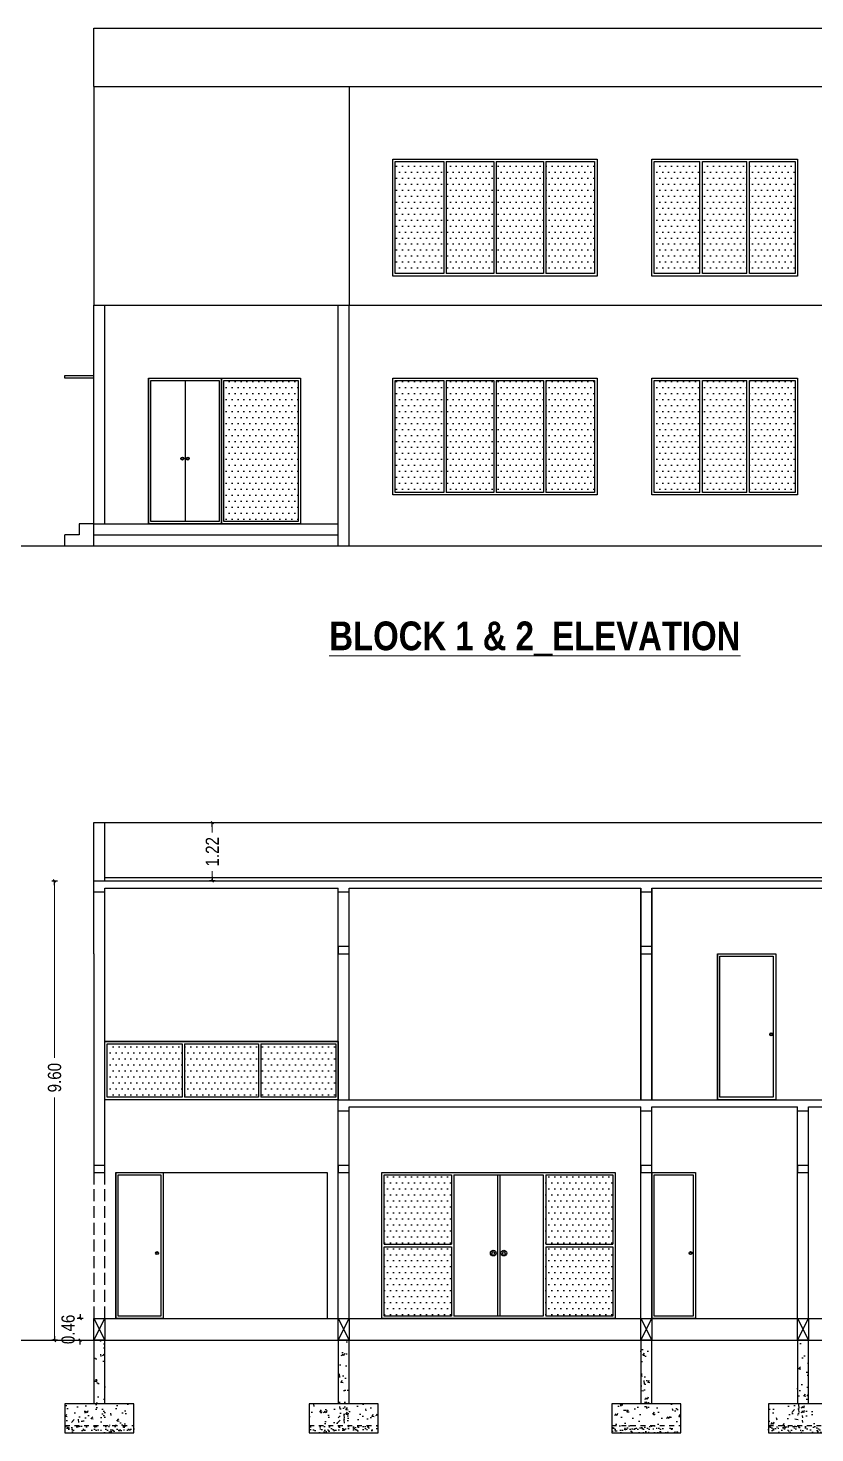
# Model space of a CAD drawing. Header units: metres. Extents: x 1185 to 1291, y 1063 to 1193.
# Drawn here: x 1258.18 to 1274.62, y 1123.77 to 1153.14 of the extents above; entities that cross this region are included whole.
import ezdxf

# ---------------------------------------------------------------- set-up
doc = ezdxf.new("R2010")
doc.units = ezdxf.units.M
doc.header["$MEASUREMENT"] = 0
doc.linetypes.add('DASH', pattern=[0.35, 0.25, -0.1])
doc.linetypes.add('HIDDEN', pattern=[0.375, 0.25, -0.125])
for name, color, linetype in [('BLK_1_HT_OF_BLDG', 5, 'Continuous'), ('BLK_1_PARAPET_HT', 233, 'Continuous'), ('BLK_1_PLINTH_HEIGHT', 7, 'Continuous'), ('FLOOR-STILT', 7, 'Continuous')]:
    doc.layers.add(name, color=color, linetype=linetype)
doc.layers.add('Text', color=7, linetype='Continuous', lineweight=13)
doc.styles.add('Arial', font='swissc.ttf')
doc.styles.get("Standard").update_dxf_attribs({"font": 'swisscb.ttf'})
doc.dimstyles.new('FLOOR DIM BUILDING DIM', dxfattribs={"dimtxt": 0.23, "dimasz": 0.025, "dimexe": 0.075, "dimexo": 0.3, "dimgap": 0.09, "dimtad": 0, "dimzin": 3, "dimdsep": 46, "dimtxsty": 'Arial', "dimblk": 'JM1', "dimcen": -0.09, "dimse1": 1, "dimse2": 1, "dimclrd": 5, "dimclre": 250, "dimclrt": 3, "dimazin": 0, "dimtfac": 0.65, "dimtix": 1, "dimtofl": 0, "dimtmove": 0, "dimatfit": 2, "dimfxl": 0, "dimfrac": 1, "dimtolj": 1, "dimlwd": 18, "dimlwe": -1, "dimarcsym": 0})
pattern_1 = [(0, (3.3734, 0), (0.0625, 0.125), [0, -0.125])]

# ---------------------------------------------------------------- blocks, each defined once
blk = doc.blocks.new('YYY6YYY')
h = blk.add_hatch()
h.set_pattern_fill('AR-CONC', color=0, scale=0.003)
h.set_pattern_definition([(50, (110802.61745, -27685.68435), (0.54655401, -0.04781726), [0.05715, -0.62865]), (355, (110802.61745, -27685.68435), (-0.10573026, 0.57317054), [0.04572, -0.50292175]), (100.451445, (110802.663, -27685.68834), (0.44082374, 0.52535326), [0.04857003, -0.53427073]), (46.1842, (110802.61745, -27685.53195), (0.81323712, -0.12612698), [0.085725, -0.942975]), (96.635558, (110802.6852, -27685.5425), (0.7122124, 0.74227837), [0.07285507, -0.80140682]), (351.18415, (110802.61745, -27685.53195), (0.7122124, 0.74227837), [0.0685799, -0.7543792]), (21, (110802.69365, -27685.57005), (0.45484317, -0.306795595), [0.05715, -0.62865]), (326, (110802.69365, -27685.57005), (0.18540609, 0.5525639), [0.04572, -0.50292]), (71.451445, (110802.73156, -27685.5956), (0.64024926, 0.24576831), [0.04857003, -0.53426981]), (37.5, (110802.61745, -27685.68435), (0.00926581, 0.253665117), [0, -0.496824, 0, -0.51054, 0, -0.504825]), (7.5, (110802.61745, -27685.68435), (0.200458988, 0.300541724), [0, -0.291084, 0, -0.485394, 0, -0.192405]), (327.5, (110802.44753, -27685.68435), (0.406771786, -0.017186232), [0, -0.1905, 0, -0.59436, 0, -0.78867]), (317.5, (110802.37133, -27685.68435), (0.444387544, 0.076279473), [0, -0.24765, 0, -0.394716, 0, -0.56007])])
h.paths.add_polyline_path([(113069.886, -26492.171), (113069.656, -26492.171), (113069.656, -26493.804), (113069.886, -26493.804)])
h = blk.add_hatch()
h.set_pattern_fill('AR-CONC', color=0, scale=0.003)
h.set_pattern_definition([(50, (110802.61745, -27685.78002), (0.54655401, -0.04781726), [0.05715, -0.62865]), (355, (110802.61745, -27685.78), (-0.10573026, 0.57317054), [0.04572, -0.50292175]), (100.451445, (110802.663, -27685.784), (0.44082374, 0.52535326), [0.04857003, -0.53427073]), (46.1842, (110802.61745, -27685.6276), (0.81323712, -0.12612698), [0.085725, -0.942975]), (96.635558, (110802.6852, -27685.6381), (0.7122124, 0.74227837), [0.07285507, -0.80140682]), (351.18415, (110802.61745, -27685.6276), (0.7122124, 0.74227837), [0.0685799, -0.7543792]), (21, (110802.69365, -27685.66572), (0.45484317, -0.306795595), [0.05715, -0.62865]), (326, (110802.69365, -27685.6657), (0.18540609, 0.5525639), [0.04572, -0.50292]), (71.451445, (110802.73156, -27685.6913), (0.64024926, 0.24576831), [0.04857003, -0.53426981]), (37.5, (110802.61745, -27685.78002), (0.00926581, 0.253665117), [0, -0.496824, 0, -0.51054, 0, -0.504825]), (7.5, (110802.61745, -27685.78002), (0.200458988, 0.300541724), [0, -0.291084, 0, -0.485394, 0, -0.192405]), (327.5, (110802.44753, -27685.78002), (0.406771786, -0.017186232), [0, -0.1905, 0, -0.59436, 0, -0.78867]), (317.5, (110802.37133, -27685.78002), (0.444387544, 0.076279473), [0, -0.24765, 0, -0.394716, 0, -0.56007])])
h.paths.add_polyline_path([(113069.047, -26493.511), (113069.047, -26493.968), (113070.495, -26493.968), (113070.495, -26493.511)])
h = blk.add_hatch()
h.set_pattern_fill('AR-SAND', color=0, scale=0.003)
h.set_pattern_definition([(37.5, (110802.61745, -27685.78002), (-0.004800094, 0.146823971), [0, -0.115824, 0, -0.12954, 0, -0.123825]), (7.5, (110802.61745, -27685.78002), (0.134856985, 0.21504753), [0, -0.062484, 0, -0.104394, 0, -0.040005]), (327.5, (110802.52373, -27685.78002), (0.237297711, 0.0004311554), [0, -0.0381, 0, -0.13716, 0, -0.17907]), (317.5, (110802.52373, -27685.78002), (0.229066936, 0.066878797), [0, -0.01905, 0, -0.089916, 0, -0.10287])])
h.paths.add_polyline_path([(113069.047, -26493.968), (113069.047, -26494.121), (113070.495, -26494.121), (113070.495, -26493.968)])
at = {"color": 0}
blk.add_line((113069.886, -26493.511), (113069.887, -26492.174), dxfattribs=at)
at = {"color": 0, "linetype": 'HIDDEN', "ltscale": 0.3}
blk.add_line((113069.048, -26493.968), (113070.495, -26493.968), dxfattribs=at)
at = {"color": 0}
blk.add_lwpolyline([(113069.048, -26493.511), (113069.048, -26493.511), (113069.048, -26494.121), (113070.495, -26494.121), (113070.495, -26493.511), (113069.048, -26493.511)], dxfattribs=at)
at = {"layer": 'FLOOR-STILT', "ltscale": 0.3}
for p, q in [((113069.657, -26491.714), (113069.887, -26492.174)), ((113069.657, -26492.174), (113069.887, -26491.714)), ((113069.657, -26492.174), (113069.657, -26493.511))]:
    blk.add_line(p, q, dxfattribs=at)
blk.add_lwpolyline([(113069.657, -26491.714), (113069.887, -26491.714), (113069.887, -26492.174), (113069.657, -26492.174)], close=True, dxfattribs=at)
blk = doc.blocks.new('fdgvfd')
at = {"lineweight": -3}
blk.add_line((117135.775, 3385.999), (117135.775, 3382.949), dxfattribs=at)
for points in [[(117135.775, 3385.999), (117136.689, 3385.999), (117136.689, 3382.949), (117135.775, 3382.949)], [(117135.825, 3385.949), (117136.639, 3385.949), (117136.639, 3382.999), (117135.825, 3382.999)]]:
    blk.add_lwpolyline(points, close=True, dxfattribs=at)
for radius in [0.0321, 0.0211]:
    blk.add_circle((117136.587, 3384.315), radius, dxfattribs=at)
blk = doc.blocks.new('dfgd')
at = {"lineweight": -3}
blk.add_line((117124.573, 3385.999), (117124.573, 3382.949), dxfattribs=at)
for points in [[(117124.573, 3385.999), (117125.564, 3385.999), (117125.564, 3382.949), (117124.573, 3382.949)], [(117124.623, 3385.949), (117125.514, 3385.949), (117125.514, 3382.999), (117124.623, 3382.999)]]:
    blk.add_lwpolyline(points, close=True, dxfattribs=at)
for radius in [0.0321, 0.0211]:
    blk.add_circle((117125.438, 3384.315), radius, dxfattribs=at)
blk = doc.blocks.new('dffd')
at = {"lineweight": -3}
h = blk.add_hatch(dxfattribs=at)
h.set_pattern_fill('DOTS', color=4, scale=2)
h.paths.add_polyline_path([(117131.589, 3384.499), (117131.589, 3385.949), (117130.186, 3385.949), (117130.186, 3384.499)])
h = blk.add_hatch(dxfattribs=at)
h.set_pattern_fill('DOTS', color=4, scale=2)
h.set_pattern_definition(pattern_1)
h.paths.add_polyline_path([(117134.963, 3385.949), (117133.559, 3385.949), (117133.559, 3384.499), (117134.963, 3384.499)])
h = blk.add_hatch(dxfattribs=at)
h.set_pattern_fill('DOTS', color=4, scale=2)
h.paths.add_polyline_path([(117131.589, 3384.449), (117130.186, 3384.449), (117130.186, 3382.999), (117131.589, 3382.999)])
h = blk.add_hatch(dxfattribs=at)
h.set_pattern_fill('DOTS', color=4, scale=2)
h.set_pattern_definition(pattern_1)
h.paths.add_polyline_path([(117134.963, 3384.449), (117133.559, 3384.449), (117133.559, 3382.999), (117134.963, 3382.999)])
for p, q in [((117130.136, 3382.949), (117130.136, 3385.999)), ((117131.589, 3385.949), (117131.589, 3384.499)), ((117131.639, 3385.949), (117131.639, 3382.999)), ((117132.549, 3385.949), (117132.549, 3382.999)), ((117132.599, 3385.949), (117132.599, 3382.999)), ((117133.509, 3385.949), (117133.509, 3382.999)), ((117133.559, 3385.949), (117133.559, 3384.499)), ((117130.186, 3384.499), (117131.589, 3384.499)), ((117130.186, 3384.449), (117131.589, 3384.449)), ((117131.589, 3384.449), (117131.589, 3382.999)), ((117133.559, 3384.499), (117134.963, 3384.499)), ((117133.559, 3384.449), (117133.559, 3382.999)), ((117133.559, 3384.449), (117134.963, 3384.449))]:
    blk.add_line(p, q, dxfattribs=at)
for points in [[(117130.136, 3385.999), (117135.013, 3385.999), (117135.013, 3382.949), (117130.136, 3382.949)], [(117130.186, 3384.499), (117130.186, 3385.949), (117131.589, 3385.949)], [(117131.639, 3385.949), (117133.509, 3385.949)], [(117133.559, 3385.949), (117134.963, 3385.949), (117134.963, 3384.499)], [(117131.589, 3382.999), (117130.186, 3382.999), (117130.186, 3384.449)], [(117134.963, 3384.449), (117134.963, 3382.999), (117133.559, 3382.999)], [(117133.509, 3382.999), (117131.639, 3382.999)]]:
    blk.add_lwpolyline(points, dxfattribs=at)
for centre, radius in [((117132.464, 3384.315), 0.06), ((117132.464, 3384.315), 0.0302), ((117132.684, 3384.315), 0.06), ((117132.684, 3384.315), 0.0302)]:
    blk.add_circle(centre, radius, dxfattribs=at)
blk = doc.blocks.new('gff')
at = {"lineweight": -3}
blk.add_line((117141.147, 3385.999), (117141.147, 3382.949), dxfattribs=at)
for points in [[(117141.147, 3385.999), (117142.366, 3385.999), (117142.366, 3382.949), (117141.147, 3382.949)], [(117141.197, 3385.949), (117142.316, 3385.949), (117142.316, 3382.999), (117141.197, 3382.999)]]:
    blk.add_lwpolyline(points, close=True, dxfattribs=at)
for radius in [0.0321, 0.0211]:
    blk.add_circle((117142.273, 3384.315), radius, dxfattribs=at)
blk = doc.blocks.new('DFGFDGD')
at = {"lineweight": -3}
for p, q in [((117204.338, 3385.999), (117204.338, 3382.949)), ((117205.1, 3385.949), (117205.1, 3382.999))]:
    blk.add_line(p, q, dxfattribs=at)
for points in [[(117204.338, 3385.999), (117205.862, 3385.999), (117205.862, 3382.949), (117204.338, 3382.949)], [(117204.388, 3385.949), (117205.812, 3385.949), (117205.812, 3382.999), (117204.388, 3382.999)]]:
    blk.add_lwpolyline(points, close=True, dxfattribs=at)
for centre, radius in [((117205.043, 3384.315), 0.0321), ((117205.043, 3384.315), 0.0211), ((117205.156, 3384.315), 0.0321), ((117205.156, 3384.315), 0.0211)]:
    blk.add_circle(centre, radius, dxfattribs=at)
blk = doc.blocks.new('CFBDFBFD')
at = {"lineweight": -3}
h = blk.add_hatch(dxfattribs=at)
h.set_pattern_fill('DOTS', color=4, scale=2)
h.paths.add_polyline_path([(117207.463, 3385.949), (117205.912, 3385.949), (117205.912, 3382.999), (117207.463, 3382.999)])
for points in [[(117205.862, 3385.999), (117207.513, 3385.999), (117207.513, 3382.949), (117205.862, 3382.949)], [(117205.912, 3385.949), (117207.463, 3385.949), (117207.463, 3382.999), (117205.912, 3382.999)]]:
    blk.add_lwpolyline(points, close=True, dxfattribs=at)
blk.add_blockref('DFGFDGD', (0, 0), dxfattribs=at)
blk = doc.blocks.new('FGBHGF')
at = {"lineweight": -3}
h = blk.add_hatch(dxfattribs=at)
h.set_pattern_fill('DOTS', color=4, scale=2)
h.paths.add_polyline_path([(117210.51, 3385.949), (117209.493, 3385.949), (117209.493, 3383.609), (117210.51, 3383.609)])
h.paths.add_polyline_path([(117211.552, 3385.949), (117210.56, 3385.949), (117210.56, 3383.609), (117211.552, 3383.609)])
h.paths.add_polyline_path([(117211.602, 3383.609), (117212.593, 3383.609), (117212.593, 3385.949), (117211.602, 3385.949)])
h.paths.add_polyline_path([(117212.643, 3383.609), (117213.66, 3383.609), (117213.66, 3385.949), (117212.643, 3385.949)])
for p, q in [((117210.51, 3385.949), (117210.51, 3383.609)), ((117210.56, 3385.949), (117210.56, 3383.609)), ((117211.552, 3385.949), (117211.552, 3383.609)), ((117211.602, 3385.949), (117211.602, 3383.609)), ((117212.593, 3385.949), (117212.593, 3383.609)), ((117212.643, 3385.949), (117212.643, 3383.609))]:
    blk.add_line(p, q, dxfattribs=at)
blk.add_lwpolyline([(117209.443, 3385.999), (117213.71, 3385.999), (117213.71, 3383.559), (117209.443, 3383.559)], close=True, dxfattribs=at)
for points in [[(117210.51, 3383.609), (117209.493, 3383.609), (117209.493, 3385.949), (117210.51, 3385.949)], [(117210.56, 3385.949), (117211.552, 3385.949)], [(117211.602, 3385.949), (117212.593, 3385.949)], [(117212.643, 3385.949), (117213.66, 3385.949), (117213.66, 3383.609), (117212.643, 3383.609)], [(117211.552, 3383.609), (117210.56, 3383.609)], [(117212.593, 3383.609), (117211.602, 3383.609)]]:
    blk.add_lwpolyline(points, dxfattribs=at)
blk = doc.blocks.new('DFGBVDF')
at = {"lineweight": -3}
h = blk.add_hatch(dxfattribs=at)
h.set_pattern_fill('DOTS', color=4, scale=2)
h.paths.add_polyline_path([(117214.903, 3383.609), (117215.861, 3383.609), (117215.861, 3385.949), (117214.903, 3385.949)])
h.paths.add_polyline_path([(117216.844, 3385.949), (117215.911, 3385.949), (117215.911, 3383.609), (117216.844, 3383.609)])
h.paths.add_polyline_path([(117216.894, 3383.609), (117217.851, 3383.609), (117217.851, 3385.949), (117216.894, 3385.949)])
for p, q in [((117215.861, 3383.609), (117215.861, 3385.949)), ((117215.911, 3383.609), (117215.911, 3385.949)), ((117216.844, 3383.609), (117216.844, 3385.949)), ((117216.894, 3383.609), (117216.894, 3385.949))]:
    blk.add_line(p, q, dxfattribs=at)
blk.add_lwpolyline([(117214.853, 3385.999), (117217.901, 3385.999), (117217.901, 3383.559), (117214.853, 3383.559)], close=True, dxfattribs=at)
for points in [[(117215.861, 3383.609), (117214.903, 3383.609), (117214.903, 3385.949), (117215.861, 3385.949)], [(117215.911, 3385.949), (117216.844, 3385.949)], [(117216.894, 3385.949), (117217.851, 3385.949), (117217.851, 3383.609), (117216.894, 3383.609)], [(117216.844, 3383.609), (117215.911, 3383.609)]]:
    blk.add_lwpolyline(points, dxfattribs=at)
blk = doc.blocks.new('JM1')
at = {"color": 2}
for p, q in [((-3, 0), (0, 0)), ((-0.88, -0.88), (0.88, 0.88)), ((0, 2), (0, -2))]:
    blk.add_line(p, q, dxfattribs=at)
blk = doc.blocks.new('*D296')
at = {"layer": 'BLK_1_HT_OF_BLDG', "color": 5, "lineweight": 18}
for p, q in [((1258.729, 1135.281), (1258.729, 1131.613)), ((1258.729, 1125.74), (1258.729, 1130.788))]:
    blk.add_line(p, q, dxfattribs=at)
at = {"layer": 'DEFPOINTS', "color": 0, "lineweight": -3}
for p in [(1259.551, 1135.311), (1258.729, 1125.71), (1259.551, 1125.71)]:
    blk.add_point(p, dxfattribs=at)
at = {"layer": 'BLK_1_HT_OF_BLDG', "color": 5, "lineweight": 18, "xscale": 0.03, "yscale": 0.03, "zscale": 0.03}
for p, rotation in [((1258.729, 1135.311), 90), ((1258.729, 1125.71), 270)]:
    blk.add_blockref('JM1', p, dxfattribs=dict(at, rotation=rotation))
at = {"layer": 'BLK_1_HT_OF_BLDG', "color": 3, "lineweight": -3, "insert": (1258.729, 1131.2), "char_height": 0.276, "attachment_point": 5, "rotation": 90, "style": 'Arial'}
blk.add_mtext('\\A1;9.60', dxfattribs=at)
blk = doc.blocks.new('*D297')
at = {"layer": 'BLK_1_PLINTH_HEIGHT', "color": 5, "lineweight": 18}
for p, q in [((1259.263, 1126.197), (1259.263, 1126.227)), ((1259.263, 1125.68), (1259.263, 1125.65))]:
    blk.add_line(p, q, dxfattribs=at)
at = {"layer": 'DEFPOINTS', "color": 0, "lineweight": -3}
for p in [(1259.263, 1126.167), (1258.957, 1125.71), (1259.263, 1125.71)]:
    blk.add_point(p, dxfattribs=at)
at = {"layer": 'BLK_1_PLINTH_HEIGHT', "color": 5, "lineweight": 18, "xscale": 0.03, "yscale": 0.03, "zscale": 0.03}
for p, rotation in [((1259.263, 1126.167), 270), ((1259.263, 1125.71), 90)]:
    blk.add_blockref('JM1', p, dxfattribs=dict(at, rotation=rotation))
at = {"layer": 'BLK_1_PLINTH_HEIGHT', "color": 3, "lineweight": -3, "insert": (1259.013, 1125.938), "char_height": 0.276, "attachment_point": 5, "rotation": 90, "style": 'Arial'}
blk.add_mtext('\\A1;0.46', dxfattribs=at)
blk = doc.blocks.new('*D316')
at = {"layer": 'BLK_1_PARAPET_HT', "color": 5, "lineweight": 18}
for p, q in [((1262.025, 1136.501), (1262.025, 1136.326)), ((1262.025, 1135.341), (1262.025, 1135.516))]:
    blk.add_line(p, q, dxfattribs=at)
at = {"layer": 'DEFPOINTS', "color": 0, "lineweight": -3}
for p in [(1261.753, 1136.531), (1262.025, 1136.531), (1261.753, 1135.311)]:
    blk.add_point(p, dxfattribs=at)
at = {"layer": 'BLK_1_PARAPET_HT', "color": 5, "lineweight": 18, "xscale": 0.03, "yscale": 0.03, "zscale": 0.03}
for p, rotation in [((1262.025, 1136.531), 90), ((1262.025, 1135.311), 270)]:
    blk.add_blockref('JM1', p, dxfattribs=dict(at, rotation=rotation))
at = {"layer": 'BLK_1_PARAPET_HT', "color": 3, "lineweight": -3, "insert": (1262.025, 1135.921), "char_height": 0.276, "attachment_point": 5, "rotation": 90, "style": 'Arial'}
blk.add_mtext('\\A1;1.22', dxfattribs=at)

msp = doc.modelspace()

# ---------------------------------------------------------------- hatches: boundary and pattern name
at = {"lineweight": -3}
h = msp.add_hatch(dxfattribs=at)
h.set_pattern_fill('DOTS', color=4, scale=2)
h.set_pattern_definition([(0, (-115865.36166, -2256.78203), (0.0625, 0.125), [0, -0.125])])
h.paths.add_polyline_path([(1259.829, 1131.909), (1259.829, 1130.789), (1261.396, 1130.789), (1261.396, 1131.909)])
h.paths.add_polyline_path([(1263.039, 1131.909), (1263.039, 1130.789), (1264.606, 1130.789), (1264.606, 1131.909)])
h.paths.add_polyline_path([(1262.989, 1130.789), (1262.989, 1131.909), (1261.446, 1131.909), (1261.446, 1130.789)])

# ---------------------------------------------------------------- linework, layer by layer
for p, q in [((1259.551, 1153.138), (1284.849, 1153.138)), ((1259.551, 1151.918), (1259.551, 1153.138)), ((1259.551, 1151.918), (1284.849, 1151.918)), ((1259.551, 1151.918), (1259.551, 1147.346)), ((1264.885, 1151.918), (1264.885, 1147.346)), ((1259.551, 1142.314), (1259.551, 1147.346)), ((1259.551, 1147.346), (1284.849, 1147.346)), ((1259.551, 1142.314), (1259.551, 1147.346)), ((1259.779, 1142.774), (1259.779, 1147.346)), ((1264.655, 1142.314), (1264.655, 1147.346)), ((1264.885, 1142.314), (1264.885, 1147.346)), ((1258.941, 1145.824), (1258.941, 1145.874)), ((1258.941, 1145.874), (1259.551, 1145.874)), ((1259.551, 1145.824), (1258.941, 1145.824)), ((1258.941, 1142.314), (1258.941, 1142.544)), ((1259.246, 1142.544), (1258.941, 1142.544)), ((1259.551, 1142.774), (1259.246, 1142.774)), ((1259.246, 1142.774), (1259.246, 1142.544)), ((1259.551, 1142.774), (1264.655, 1142.774)), ((1259.551, 1142.544), (1264.655, 1142.544)), ((1242.487, 1142.314), (1285.616, 1142.314)), ((1259.551, 1135.311), (1259.551, 1136.531)), ((1259.551, 1136.531), (1284.849, 1136.531)), ((1259.781, 1135.311), (1259.781, 1136.531)), ((1259.551, 1133.789), (1259.551, 1135.311)), ((1259.551, 1135.311), (1284.849, 1135.311)), ((1259.781, 1135.381), (1284.619, 1135.381)), ((1259.551, 1135.081), (1259.779, 1135.081)), ((1259.779, 1133.789), (1259.779, 1135.161)), ((1259.779, 1135.161), (1264.656, 1135.161)), ((1264.656, 1126.167), (1264.656, 1135.161)), ((1264.656, 1135.081), (1264.885, 1135.081)), ((1264.885, 1130.739), (1264.885, 1135.161)), ((1264.885, 1135.161), (1270.981, 1135.161)), ((1270.981, 1135.161), (1270.981, 1130.739)), ((1270.981, 1130.739), (1270.981, 1135.161)), ((1270.981, 1135.081), (1271.209, 1135.081)), ((1271.209, 1135.161), (1271.209, 1130.739)), ((1271.209, 1130.739), (1271.209, 1135.161)), ((1271.209, 1135.161), (1278.067, 1135.161)), ((1259.551, 1133.789), (1259.551, 1129.217)), ((1259.779, 1129.217), (1259.779, 1133.789)), ((1264.656, 1131.959), (1259.779, 1131.959)), ((1261.396, 1131.909), (1261.396, 1130.789)), ((1261.446, 1131.909), (1261.446, 1130.789)), ((1262.989, 1131.909), (1262.989, 1130.789)), ((1263.039, 1131.909), (1263.039, 1130.789)), ((1264.656, 1130.739), (1259.779, 1130.739)), ((1264.656, 1130.739), (1284.849, 1130.739)), ((1264.656, 1130.509), (1264.885, 1130.509)), ((1264.885, 1126.167), (1264.885, 1130.589)), ((1264.885, 1130.589), (1270.981, 1130.589)), ((1270.981, 1126.167), (1270.981, 1130.589)), ((1270.981, 1130.509), (1271.209, 1130.509)), ((1271.209, 1126.167), (1271.209, 1130.589)), ((1271.209, 1130.589), (1274.257, 1130.589)), ((1274.257, 1126.167), (1274.257, 1130.589)), ((1274.257, 1130.509), (1274.486, 1130.509)), ((1274.486, 1126.167), (1274.486, 1130.589)), ((1274.486, 1130.589), (1276.238, 1130.589)), ((1259.551, 1129.217), (1259.779, 1129.217)), ((1260.008, 1129.217), (1264.427, 1129.217)), ((1264.427, 1129.217), (1264.427, 1126.167)), ((1259.551, 1126.167), (1284.849, 1126.167)), ((1242.78, 1125.71), (1284.849, 1125.71))]:
    msp.add_line(p, q, dxfattribs=at)
at = {"linetype": 'DASH', "lineweight": -3}
for p, q in [((1259.551, 1129.217), (1259.551, 1126.167)), ((1259.779, 1126.167), (1259.779, 1129.217))]:
    msp.add_line(p, q, dxfattribs=at)
at = {"lineweight": -3}
for points in [[(1264.656, 1133.789), (1264.885, 1133.789), (1264.885, 1133.939), (1264.656, 1133.939)], [(1270.981, 1133.789), (1271.209, 1133.789), (1271.209, 1133.939), (1270.981, 1133.939)], [(1259.779, 1131.959), (1264.656, 1131.959), (1264.656, 1130.739), (1259.779, 1130.739)], [(1259.551, 1129.217), (1259.779, 1129.217), (1259.779, 1129.367), (1259.551, 1129.367)], [(1264.656, 1129.217), (1264.885, 1129.217), (1264.885, 1129.367), (1264.656, 1129.367)], [(1270.981, 1129.217), (1271.209, 1129.217), (1271.209, 1129.367), (1270.981, 1129.367)], [(1274.257, 1129.217), (1274.486, 1129.217), (1274.486, 1129.367), (1274.257, 1129.367)]]:
    msp.add_lwpolyline(points, close=True, dxfattribs=at)
for points in [[(1261.396, 1130.789), (1259.829, 1130.789), (1259.829, 1131.909), (1261.396, 1131.909)], [(1261.446, 1131.909), (1262.989, 1131.909)], [(1263.039, 1131.909), (1264.606, 1131.909), (1264.606, 1130.789), (1263.039, 1130.789)], [(1262.989, 1130.789), (1261.446, 1130.789)]]:
    msp.add_lwpolyline(points, dxfattribs=at)

# ---------------------------------------------------------------- block references
for name, p in [('FGBHGF', (-115943.644, -2235.603)), ('DFGBVDF', (-115943.644, -2235.603)), ('CFBDFBFD', (-115943.644, -2240.175)), ('FGBHGF', (-115943.644, -2240.175)), ('DFGBVDF', (-115943.644, -2240.175)), ('gff', (-115868.566, -2252.21)), ('dfgd', (-115864.566, -2256.782)), ('dffd', (-115864.566, -2256.782)), ('fdgvfd', (-115864.566, -2256.782))]:
    msp.add_blockref(name, p, dxfattribs=at)
at = {"xscale": 0.993913043568268, "yscale": 0.993913043568268, "zscale": 0.993913043568268}
for p in [(-111121.856, 27456.627), (-111116.751, 27456.627), (-111110.426, 27456.627), (-111107.15, 27456.627)]:
    msp.add_blockref('YYY6YYY', p, dxfattribs=at)

# ---------------------------------------------------------------- texts
at = {"layer": 'Text', "linetype": 'ByBlock', "insert": (1268.766, 1140.381), "char_height": 0.6, "attachment_point": 5, "rotation": 360}
msp.add_mtext('{\\LBLOCK 1 & 2_ELEVATION}', dxfattribs=at)

# ---------------------------------------------------------------- dimensions: what is measured, and where the dimension line sits
at = {"layer": 'BLK_1_HT_OF_BLDG', "lineweight": -3}
dim = msp.add_linear_dim(base=(1258.729, 1125.71), p1=(1259.551, 1135.311), p2=(1259.551, 1125.71), angle=90, dimstyle='FLOOR DIM BUILDING DIM', override={"dimscale": 1.2, "dimpost": '\\X'}, dxfattribs=at)
dim.commit()
dim.dimension.update_dxf_attribs({"geometry": '*D296', "text_midpoint": (1258.729, 1131.2), "dimtype": 160})
at = {"layer": 'BLK_1_PARAPET_HT', "lineweight": -3}
dim = msp.add_linear_dim(base=(1262.025, 1136.531), p1=(1261.753, 1135.311), p2=(1261.753, 1136.531), angle=90, dimstyle='FLOOR DIM BUILDING DIM', override={"dimscale": 1.2, "dimpost": '\\X'}, dxfattribs=at)
dim.commit()
dim.dimension.update_dxf_attribs({"geometry": '*D316', "text_midpoint": (1262.025, 1135.921)})
at = {"layer": 'BLK_1_PLINTH_HEIGHT', "lineweight": -3}
dim = msp.add_linear_dim(base=(1259.263, 1125.71), p1=(1259.263, 1126.167), p2=(1258.957, 1125.71), angle=90, dimstyle='FLOOR DIM BUILDING DIM', override={"dimscale": 1.2, "dimtad": 1, "dimpost": '\\X'}, dxfattribs=at)
dim.commit()
dim.dimension.update_dxf_attribs({"geometry": '*D297', "text_midpoint": (1259.013, 1125.938)})

doc.saveas('drawing.dxf')
